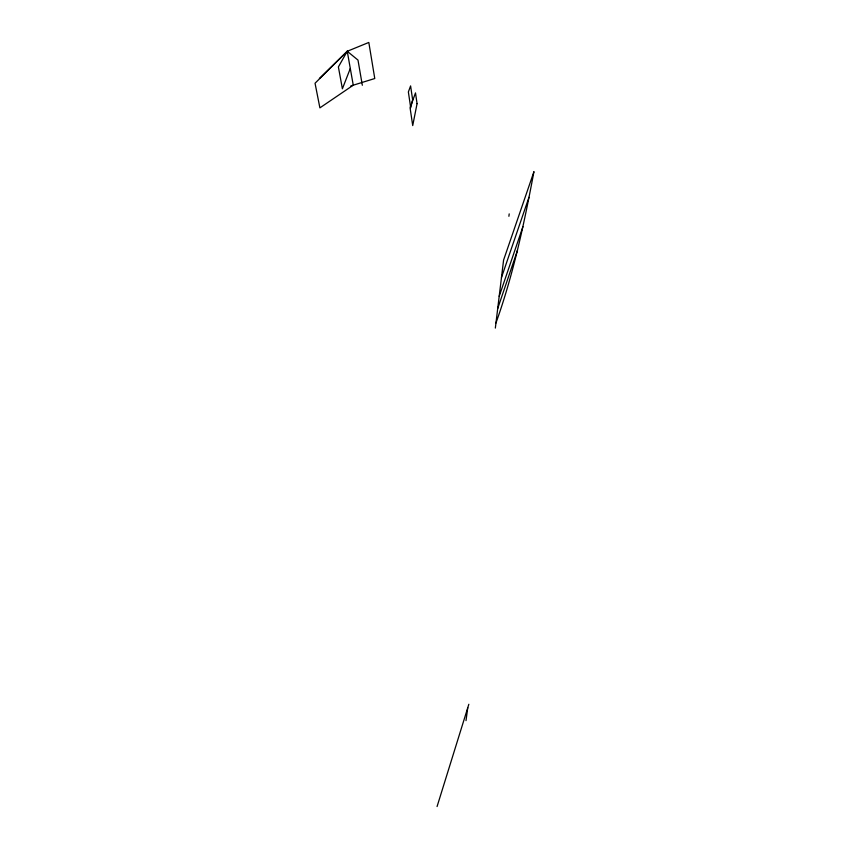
<?xml version="1.0" encoding="UTF-8"?>
<svg xmlns="http://www.w3.org/2000/svg" width="849" height="849" viewBox="0 0 849 849"><rect width="100%" height="100%" fill="white"/><g stroke="black" fill="none" stroke-linecap="round" stroke-linejoin="round"><path stroke-width="1.27" d="M495.338 328.085L503.595 260.038L533.957 171.615C524.311 222.756 513.549 273.909 495.954 322.991M508.901 216.304L509.198 213.884M466.005 720.621L467.757 707.758M437.065 806.55L468.839 704.277M497.716 308.505L517.497 250.338M499.191 296.333L522.931 226.672M501.472 277.506L528.959 197.339M350.297 68.472L342.391 88.784L338.39 66.933L347.252 51.28L368.816 42.45L374.77 78.522L350.796 85.951M319.404 78.458L347.252 51.28L357.991 60.088L362.332 85.261M417.061 103.674L412.72 125.578L410.067 107.749L415.501 92.902L417.061 103.674M412.635 99.758L410.704 107.706L408.369 91.957L410.598 85.908L412.635 99.758M347.252 51.28L315.043 83.234L319.893 107.865L353.258 85.197L347.252 51.28"/></g></svg>
